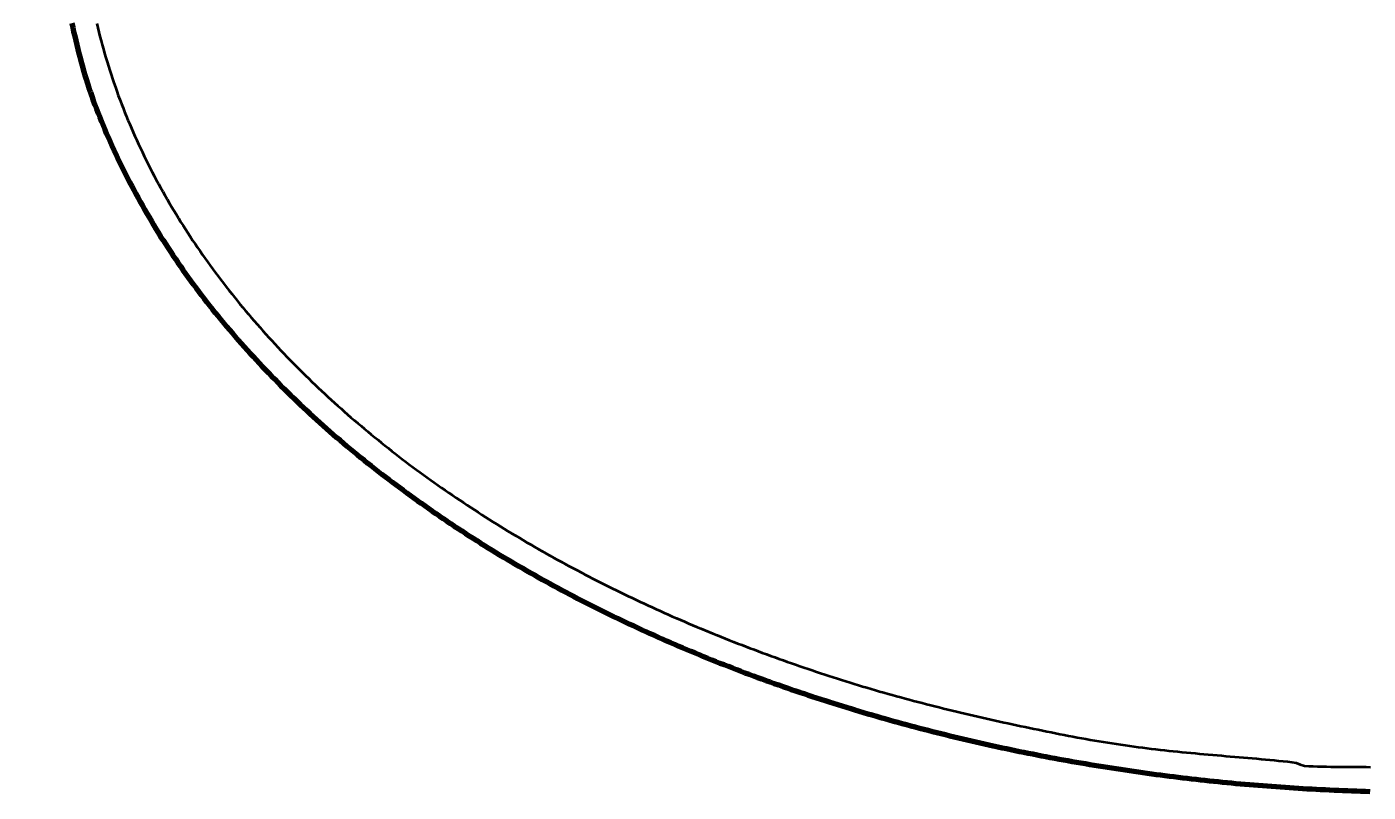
# Model space of a CAD drawing. Header units: millimetres. Extents: x 0 to 594, y 0 to 420.
# Drawn here: x 82.99 to 117.23, y 152.22 to 171.75 of the extents above; entities that cross this region are included whole.
import ezdxf

# ---------------------------------------------------------------- set-up
doc = ezdxf.new("R2010")
doc.units = ezdxf.units.MM
doc.linetypes.add('IRAM-E-TRAZOS', pattern=[5, 4, -1])
for name, color, linetype, lineweight in [('01-VISIBLE', 7, 'CONTINUOUS', 70), ('02-OCULTA', 4, 'IRAM-E-TRAZOS', 35), ('04-COTA', 3, 'CONTINUOUS', 18)]:
    doc.layers.add(name, color=color, linetype=linetype, lineweight=lineweight)
doc.styles.add('ISO3098', font='isocpeur.ttf')
doc.dimstyles.new('FLAMA-IRAM', dxfattribs={"dimtxt": 3.5, "dimasz": 3.5, "dimexe": 2, "dimexo": 1.5, "dimgap": 1, "dimtad": 1, "dimdec": 1, "dimtxsty": 'ISO3098', "dimblk": 'IRAM_FLECHA', "dimblk1": 'IRAM_FLECHA', "dimblk2": 'IRAM_FLECHA', "dimcen": 2.5, "dimclrd": 3, "dimclre": 3, "dimclrt": 3, "dimazin": 3, "dimtfac": 1, "dimtmove": 0, "dimatfit": 3, "dimlwd": 18, "dimlwe": 18})

# ---------------------------------------------------------------- blocks, each defined once
blk = doc.blocks.new('IRAM_FLECHA')
blk.add_solid([(0, 0), (-1, 0.125), (-1, -0.125)])

msp = doc.modelspace()

# ---------------------------------------------------------------- linework, layer by layer
at = {"layer": '01-VISIBLE'}
msp.add_lwpolyline([(84.139, 171.85), (84.163, 171.739), (84.188, 171.627), (84.214, 171.516), (84.24, 171.405), (84.266, 171.294), (84.294, 171.184), (84.323, 171.073), (84.352, 170.963), (84.382, 170.853), (84.412, 170.743), (84.443, 170.633), (84.475, 170.524), (84.508, 170.415), (84.543, 170.306), (84.578, 170.198), (84.614, 170.09), (84.652, 169.982), (84.69, 169.875), (84.729, 169.767), (84.769, 169.661), (84.81, 169.554), (84.852, 169.448), (84.895, 169.342), (84.938, 169.237), (84.982, 169.132), (85.027, 169.027), (85.073, 168.923), (85.119, 168.818), (85.166, 168.714), (85.214, 168.611), (85.262, 168.508), (85.311, 168.404), (85.361, 168.302), (85.411, 168.199), (85.461, 168.097), (85.513, 167.995), (85.564, 167.894), (85.617, 167.792), (85.67, 167.691), (85.723, 167.591), (85.777, 167.49), (85.832, 167.39), (85.887, 167.29), (85.942, 167.191), (85.999, 167.092), (86.055, 166.993), (86.113, 166.894), (86.171, 166.796), (86.229, 166.698), (86.288, 166.6), (86.348, 166.503), (86.408, 166.407), (86.469, 166.31), (86.531, 166.214), (86.593, 166.119), (86.656, 166.023), (86.719, 165.928), (86.783, 165.834), (86.847, 165.74), (86.912, 165.646), (86.977, 165.552), (87.043, 165.459), (87.11, 165.367), (87.177, 165.274), (87.244, 165.183), (87.312, 165.091), (87.381, 165), (87.45, 164.909), (87.519, 164.819), (87.589, 164.728), (87.659, 164.639), (87.73, 164.549), (87.802, 164.46), (87.873, 164.372), (87.946, 164.284), (88.018, 164.196), (88.091, 164.108), (88.165, 164.021), (88.239, 163.934), (88.314, 163.848), (88.388, 163.762), (88.464, 163.676), (88.539, 163.591), (88.616, 163.506), (88.692, 163.422), (88.769, 163.338), (88.846, 163.254), (88.924, 163.17), (89.002, 163.087), (89.081, 163.005), (89.16, 162.922), (89.239, 162.84), (89.319, 162.759), (89.399, 162.677), (89.479, 162.596), (89.56, 162.516), (89.641, 162.436), (89.722, 162.356), (89.804, 162.277), (89.886, 162.198), (89.969, 162.119), (90.052, 162.041), (90.135, 161.963), (90.219, 161.885), (90.303, 161.808), (90.387, 161.731), (90.471, 161.655), (90.556, 161.579), (90.642, 161.503), (90.727, 161.427), (90.813, 161.352), (90.899, 161.278), (90.986, 161.204), (91.073, 161.13), (91.16, 161.056), (91.248, 160.983), (91.336, 160.911), (91.424, 160.838), (91.512, 160.766), (91.601, 160.695), (91.69, 160.623), (91.779, 160.552), (91.869, 160.482), (91.958, 160.411), (92.048, 160.341), (92.139, 160.272), (92.229, 160.203), (92.32, 160.134), (92.411, 160.065), (92.503, 159.997), (92.594, 159.929), (92.686, 159.862), (92.778, 159.794), (92.871, 159.728), (92.963, 159.661), (93.056, 159.595), (93.149, 159.529), (93.243, 159.464), (93.336, 159.398), (93.43, 159.334), (93.524, 159.269), (93.619, 159.205), (93.713, 159.141), (93.808, 159.078), (93.903, 159.015), (93.998, 158.952), (94.094, 158.89), (94.189, 158.827), (94.285, 158.766), (94.381, 158.704), (94.477, 158.643), (94.574, 158.582), (94.671, 158.522), (94.768, 158.462), (94.865, 158.402), (94.962, 158.343), (95.059, 158.284), (95.157, 158.225), (95.255, 158.166), (95.353, 158.108), (95.451, 158.05), (95.55, 157.993), (95.649, 157.936), (95.748, 157.879), (95.847, 157.822), (95.946, 157.766), (96.045, 157.71), (96.145, 157.655), (96.245, 157.6), (96.345, 157.545), (96.445, 157.49), (96.545, 157.436), (96.645, 157.382), (96.746, 157.328), (96.847, 157.275), (96.948, 157.222), (97.049, 157.169), (97.15, 157.117), (97.252, 157.065), (97.353, 157.013), (97.455, 156.962), (97.557, 156.911), (97.659, 156.86), (97.762, 156.81), (97.864, 156.759), (97.967, 156.71), (98.069, 156.66), (98.172, 156.611), (98.275, 156.562), (98.378, 156.513), (98.482, 156.465), (98.585, 156.417), (98.689, 156.369), (98.792, 156.322), (98.896, 156.275), (99, 156.228), (99.104, 156.181), (99.208, 156.135), (99.313, 156.089), (99.417, 156.044), (99.522, 155.998), (99.627, 155.953), (99.732, 155.909), (99.837, 155.864), (99.942, 155.82), (100.047, 155.776), (100.153, 155.733), (100.258, 155.689), (100.364, 155.647), (100.469, 155.604), (100.575, 155.562), (100.681, 155.519), (100.787, 155.478), (100.894, 155.436), (101, 155.395), (101.106, 155.354), (101.213, 155.313), (101.32, 155.273), (101.426, 155.233), (101.533, 155.193), (101.64, 155.154), (101.747, 155.115), (101.855, 155.076), (101.962, 155.037), (102.069, 154.999), (102.177, 154.961), (102.284, 154.923), (102.392, 154.886), (102.5, 154.848), (102.608, 154.811), (102.716, 154.775), (102.824, 154.738), (102.932, 154.702), (103.04, 154.667), (103.149, 154.631), (103.257, 154.596), (103.366, 154.561), (103.474, 154.526), (103.583, 154.492), (103.692, 154.458), (103.801, 154.424), (103.91, 154.39), (104.019, 154.357), (104.128, 154.324), (104.237, 154.291), (104.346, 154.258), (104.456, 154.226), (104.565, 154.194), (104.675, 154.163), (104.784, 154.131), (104.894, 154.1), (105.004, 154.069), (105.114, 154.038), (105.224, 154.008), (105.334, 153.978), (105.444, 153.948), (105.554, 153.919), (105.664, 153.889), (105.774, 153.86), (105.885, 153.832), (105.995, 153.803), (106.106, 153.775), (106.216, 153.747), (106.327, 153.719), (106.437, 153.692), (106.548, 153.665), (106.659, 153.638), (106.77, 153.611), (106.881, 153.585), (106.992, 153.559), (107.103, 153.533), (107.214, 153.507), (107.325, 153.482), (107.436, 153.457), (107.548, 153.432), (107.659, 153.408), (107.771, 153.383), (107.882, 153.359), (107.994, 153.335), (108.105, 153.312), (108.217, 153.289), (108.328, 153.266), (108.44, 153.243), (108.552, 153.221), (108.664, 153.198), (108.776, 153.176), (108.888, 153.155), (109, 153.133), (109.112, 153.112), (109.224, 153.091), (109.336, 153.07), (109.448, 153.05), (109.56, 153.03), (109.673, 153.01), (109.785, 152.99), (109.897, 152.971), (110.01, 152.952), (110.122, 152.933), (110.235, 152.914), (110.347, 152.896), (110.46, 152.877), (110.573, 152.86), (110.685, 152.842), (110.798, 152.825), (110.911, 152.807), (111.023, 152.79), (111.136, 152.774), (111.249, 152.757), (111.362, 152.741), (111.475, 152.725), (111.588, 152.71), (111.701, 152.694), (111.814, 152.679), (111.927, 152.664), (112.04, 152.65), (112.153, 152.635), (112.266, 152.621), (112.379, 152.607), (112.493, 152.594), (112.606, 152.58), (112.719, 152.567), (112.833, 152.554), (112.946, 152.542), (113.059, 152.529), (113.173, 152.517), (113.286, 152.505), (113.399, 152.494), (113.513, 152.482), (113.626, 152.471), (113.74, 152.46), (113.853, 152.449), (113.967, 152.439), (114.081, 152.429), (114.194, 152.419), (114.308, 152.409), (114.421, 152.4), (114.535, 152.391), (114.649, 152.382), (114.763, 152.373), (114.876, 152.365), (114.99, 152.357), (115.104, 152.349), (115.218, 152.341), (115.331, 152.333), (115.445, 152.326), (115.559, 152.319), (115.673, 152.313), (115.787, 152.306), (115.9, 152.3), (116.014, 152.294), (116.128, 152.288), (116.242, 152.283), (116.356, 152.277), (116.47, 152.272), (116.584, 152.268), (116.698, 152.263), (116.812, 152.259), (116.926, 152.255), (117.04, 152.251), (117.154, 152.248), (117.268, 152.244)], dxfattribs=at)
at = {"layer": '02-OCULTA'}
msp.add_lwpolyline([(84.779, 171.836), (84.805, 171.727), (84.832, 171.618), (84.86, 171.508), (84.888, 171.4), (84.917, 171.291), (84.947, 171.182), (84.978, 171.074), (85.01, 170.966), (85.042, 170.858), (85.075, 170.751), (85.109, 170.643), (85.144, 170.536), (85.179, 170.429), (85.215, 170.323), (85.252, 170.216), (85.29, 170.11), (85.328, 170.004), (85.367, 169.899), (85.407, 169.793), (85.448, 169.688), (85.489, 169.584), (85.531, 169.479), (85.574, 169.375), (85.618, 169.271), (85.662, 169.168), (85.707, 169.064), (85.752, 168.962), (85.798, 168.859), (85.845, 168.757), (85.893, 168.654), (85.941, 168.553), (85.99, 168.451), (86.04, 168.35), (86.09, 168.25), (86.141, 168.149), (86.192, 168.049), (86.245, 167.949), (86.297, 167.85), (86.351, 167.751), (86.405, 167.652), (86.46, 167.554), (86.515, 167.456), (86.571, 167.358), (86.627, 167.261), (86.685, 167.164), (86.742, 167.067), (86.801, 166.971), (86.86, 166.875), (86.919, 166.779), (86.979, 166.684), (87.04, 166.589), (87.101, 166.494), (87.162, 166.4), (87.225, 166.306), (87.288, 166.213), (87.351, 166.12), (87.415, 166.027), (87.479, 165.935), (87.544, 165.843), (87.61, 165.751), (87.675, 165.66), (87.742, 165.569), (87.809, 165.479), (87.876, 165.388), (87.944, 165.299), (88.013, 165.209), (88.081, 165.12), (88.151, 165.031), (88.221, 164.943), (88.291, 164.855), (88.362, 164.768), (88.433, 164.68), (88.504, 164.593), (88.576, 164.507), (88.649, 164.421), (88.722, 164.335), (88.795, 164.25), (88.869, 164.165), (88.944, 164.08), (89.018, 163.996), (89.093, 163.912), (89.169, 163.829), (89.245, 163.746), (89.321, 163.663), (89.398, 163.581), (89.475, 163.499), (89.553, 163.417), (89.631, 163.336), (89.709, 163.255), (89.788, 163.174), (89.867, 163.094), (89.946, 163.015), (90.026, 162.935), (90.106, 162.856), (90.187, 162.778), (90.268, 162.699), (90.349, 162.621), (90.431, 162.544), (90.513, 162.467), (90.595, 162.39), (90.678, 162.314), (90.761, 162.237), (90.844, 162.162), (90.928, 162.086), (91.012, 162.011), (91.096, 161.937), (91.181, 161.863), (91.266, 161.789), (91.351, 161.715), (91.437, 161.642), (91.522, 161.569), (91.609, 161.497), (91.695, 161.425), (91.782, 161.353), (91.869, 161.282), (91.956, 161.211), (92.044, 161.14), (92.132, 161.07), (92.22, 161), (92.309, 160.93), (92.398, 160.861), (92.487, 160.792), (92.576, 160.724), (92.666, 160.655), (92.755, 160.588), (92.846, 160.52), (92.936, 160.453), (93.027, 160.386), (93.117, 160.32), (93.209, 160.254), (93.3, 160.188), (93.392, 160.123), (93.484, 160.058), (93.576, 159.993), (93.668, 159.929), (93.761, 159.865), (93.854, 159.801), (93.947, 159.738), (94.04, 159.675), (94.134, 159.612), (94.227, 159.55), (94.321, 159.488), (94.415, 159.426), (94.51, 159.365), (94.605, 159.304), (94.699, 159.243), (94.795, 159.183), (94.89, 159.123), (94.985, 159.063), (95.081, 159.004), (95.177, 158.945), (95.273, 158.886), (95.369, 158.828), (95.466, 158.77), (95.563, 158.712), (95.659, 158.655), (95.756, 158.598), (95.854, 158.541), (95.951, 158.485), (96.049, 158.429), (96.147, 158.373), (96.245, 158.318), (96.343, 158.263), (96.441, 158.208), (96.54, 158.154), (96.639, 158.1), (96.737, 158.046), (96.837, 157.992), (96.936, 157.939), (97.035, 157.886), (97.135, 157.834), (97.234, 157.781), (97.334, 157.73), (97.434, 157.678), (97.535, 157.627), (97.635, 157.576), (97.736, 157.525), (97.836, 157.475), (97.937, 157.425), (98.038, 157.375), (98.139, 157.325), (98.241, 157.276), (98.342, 157.227), (98.444, 157.179), (98.545, 157.131), (98.647, 157.083), (98.749, 157.035), (98.851, 156.988), (98.954, 156.941), (99.056, 156.894), (99.159, 156.848), (99.261, 156.802), (99.364, 156.756), (99.467, 156.71), (99.57, 156.665), (99.674, 156.62), (99.777, 156.575), (99.88, 156.531), (99.984, 156.487), (100.088, 156.443), (100.192, 156.4), (100.296, 156.357), (100.4, 156.314), (100.504, 156.271), (100.608, 156.229), (100.713, 156.187), (100.817, 156.145), (100.922, 156.104), (101.027, 156.063), (101.132, 156.022), (101.237, 155.981), (101.342, 155.941), (101.447, 155.901), (101.552, 155.861), (101.658, 155.822), (101.763, 155.782), (101.869, 155.744), (101.975, 155.705), (102.081, 155.667), (102.186, 155.629), (102.293, 155.591), (102.399, 155.553), (102.505, 155.516), (102.611, 155.479), (102.718, 155.442), (102.824, 155.406), (102.931, 155.37), (103.038, 155.334), (103.144, 155.298), (103.251, 155.263), (103.358, 155.227), (103.465, 155.193), (103.572, 155.158), (103.68, 155.124), (103.787, 155.09), (103.894, 155.056), (104.002, 155.022), (104.109, 154.989), (104.217, 154.957), (104.325, 154.924), (104.433, 154.892), (104.541, 154.86), (104.649, 154.828), (104.757, 154.797), (104.865, 154.766), (104.973, 154.735), (105.082, 154.705), (105.19, 154.674), (105.299, 154.645), (105.407, 154.615), (105.516, 154.586), (105.625, 154.557), (105.734, 154.528), (105.843, 154.5), (105.952, 154.471), (106.061, 154.444), (106.17, 154.416), (106.279, 154.389), (106.388, 154.362), (106.498, 154.335), (106.607, 154.308), (106.717, 154.282), (106.826, 154.256), (106.936, 154.23), (107.045, 154.204), (107.155, 154.179), (107.265, 154.153), (107.374, 154.128), (107.484, 154.104), (107.594, 154.079), (107.704, 154.055), (107.814, 154.03), (107.924, 154.006), (108.034, 153.982), (108.144, 153.959), (108.254, 153.935), (108.364, 153.912), (108.474, 153.888), (108.585, 153.865), (108.695, 153.842), (108.805, 153.819), (108.915, 153.796), (109.025, 153.773), (109.136, 153.751), (109.246, 153.729), (109.357, 153.707), (109.467, 153.686), (109.578, 153.665), (109.688, 153.644), (109.799, 153.623), (109.91, 153.602), (110.021, 153.582), (110.131, 153.563), (110.242, 153.544), (110.353, 153.525), (110.464, 153.506), (110.576, 153.488), (110.687, 153.471), (110.798, 153.454), (110.909, 153.437), (111.021, 153.421), (111.132, 153.406), (111.244, 153.39), (111.355, 153.376), (111.467, 153.361), (111.579, 153.347), (111.691, 153.334), (111.802, 153.321), (111.914, 153.308), (112.026, 153.295), (112.138, 153.283), (112.25, 153.271), (112.362, 153.26), (112.474, 153.248), (112.586, 153.237), (112.698, 153.227), (112.81, 153.216), (112.922, 153.206), (113.034, 153.195), (113.147, 153.185), (113.259, 153.175), (113.371, 153.165), (113.483, 153.156), (113.595, 153.146), (113.707, 153.136), (113.82, 153.127), (113.932, 153.117), (114.044, 153.108), (114.156, 153.098), (114.268, 153.089), (114.38, 153.079), (114.493, 153.069), (114.605, 153.059), (114.717, 153.049), (114.829, 153.038), (114.941, 153.027), (115.053, 153.015), (115.165, 153.003), (115.276, 152.989), (115.388, 152.971), (115.49, 152.927), (115.598, 152.899), (115.711, 152.89), (115.823, 152.885), (115.936, 152.881), (116.048, 152.878), (116.161, 152.876), (116.273, 152.874), (116.386, 152.873), (116.498, 152.872), (116.611, 152.87), (116.724, 152.87), (116.836, 152.869), (116.949, 152.868), (117.061, 152.867), (117.174, 152.867), (117.286, 152.866)], dxfattribs=at)

# ---------------------------------------------------------------- dimensions: what is measured, and where the dimension line sits
at = {"layer": '04-COTA'}
msp.add_linear_dim(base=(65.75, 152.224), p1=(83.75, 152.224), p2=(109.95, 337.776), angle=90, text='<>±2', dimstyle='FLAMA-IRAM', override={"dimlfac": 5}, dxfattribs=at).render()

doc.saveas('drawing.dxf')
